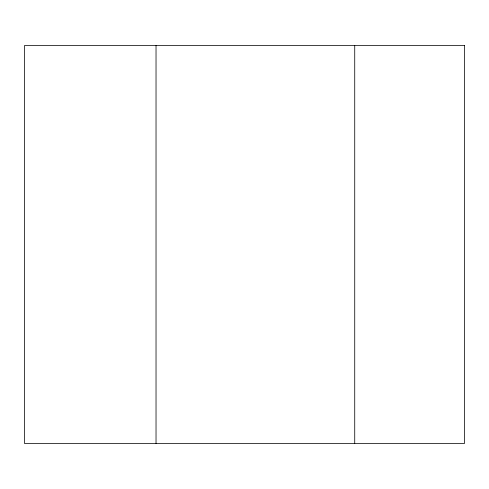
<?xml version="1.0" encoding="UTF-8"?>
<svg xmlns="http://www.w3.org/2000/svg" width="489" height="489" viewBox="0 0 489 489"><rect width="100%" height="100%" fill="white"/><g stroke="black" fill="none" stroke-linecap="round" stroke-linejoin="round"><path stroke-width="0.73" d="M354.727 45.581L354.727 443.419M156.028 45.581L156.028 443.419M464.55 45.581L24.45 45.581L24.45 443.419L464.55 443.419L464.55 45.581"/></g></svg>
